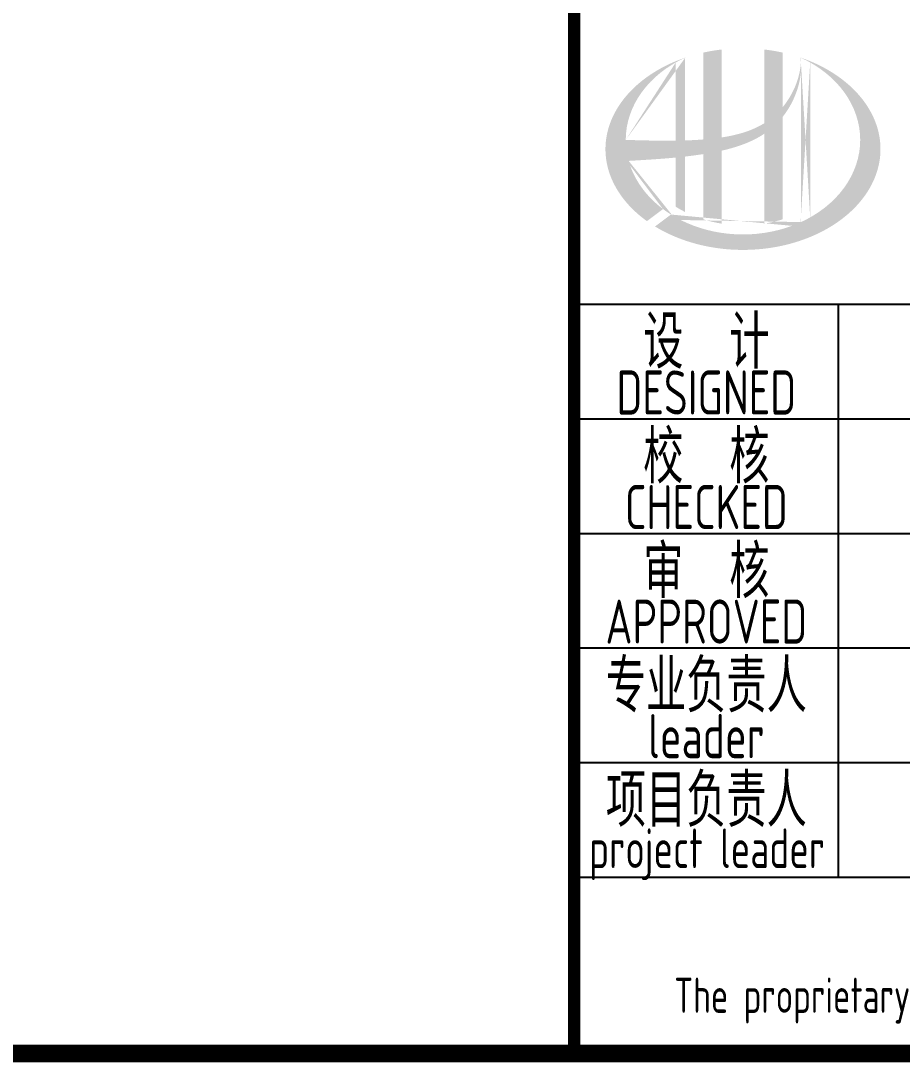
# Model space of a CAD drawing. Extents: x 6250600 to 6678662, y -692028 to -290561.
# Drawn here: x 6510527 to 6515526, y -419674 to -413765 of the extents above; entities that cross this region are included whole.
import ezdxf
from ezdxf.enums import TextEntityAlignment as Align

# ---------------------------------------------------------------- set-up
doc = ezdxf.new("R2010")
doc.units = 0
doc.header["$LTSCALE"] = 1000
doc.header["$MEASUREMENT"] = 0
doc.layers.get('0').update_dxf_attribs({"linetype": 'CONTINUOUS'})
doc.layers.add('PUB_TITLE', color=4, linetype='CONTINUOUS')
doc.styles.add('AHD', font='sceie.shx', dxfattribs={"width": 0.7, "bigfont": 'sceic.shx'})

msp = doc.modelspace()

# ---------------------------------------------------------------- hatches: boundary and pattern name
h = msp.add_hatch(color=256)
edge = h.paths.add_edge_path()
edge.add_spline(control_points=[(6514501.5, -414501.9), (6514507.6, -414500.5), (6514513.7, -414499.1), (6514562.8, -414487.2), (6514605.4, -414474.2), (6514680.4, -414443.1), (6514713.3, -414426.1), (6514744.1, -414405.5)], knot_values=[61.629012, 61.629012, 61.629012, 61.629012, 63.330431, 63.330431, 75.353634, 75.353634, 85.398649, 85.398649, 85.398649, 85.398649], degree=3, periodic=0)
edge.add_line((6514744.1, -414405.5), (6514744.1, -414915.8))
edge.add_spline(control_points=[(6514744.1, -414915.8), (6514761.3, -414913), (6514778.3, -414909.7), (6514813.1, -414901.6), (6514830.8, -414896.8), (6514848.1, -414891.3)], knot_values=[4.908456, 4.908456, 4.908456, 4.908456, 4.992821, 4.992821, 5.083034, 5.083034, 5.083034, 5.083034], degree=3, periodic=0)
edge.add_line((6514848.1, -414891.3), (6514848.1, -414309.9))
edge.add_spline(control_points=[(6514848.1, -414309.9), (6514856.8, -414299), (6514865, -414287.6), (6514891.1, -414248), (6514906.7, -414218), (6514936, -414145.2), (6514947.2, -414101.4), (6514951.9, -414056.1), (6514952, -414054.8), (6514952.1, -414053.5)], knot_values=[97.991744, 97.991744, 97.991744, 97.991744, 101.64219, 101.64219, 110.337975, 110.337975, 121.934322, 121.934322, 122.270691, 122.270691, 122.270691, 122.270691], degree=3, periodic=0)
edge.add_line((6514952.1, -414053.5), (6514952.1, -413983.1))
edge.add_spline(control_points=[(6514952.1, -413983.1), (6514952.1, -413990.8), (6514951.7, -413998.5), (6514951.1, -414006.1)], knot_values=[126.194075, 126.194075, 126.194075, 126.194075, 128.396762, 128.396762, 128.396762, 128.396762], degree=3, periodic=0)
edge.add_spline(control_points=[(6514951.1, -414006.1), (6514950.7, -414012.3), (6514950, -414018.6), (6514949.3, -414024.8)], knot_values=[124.417049, 124.417049, 124.417049, 124.417049, 126.194075, 126.194075, 126.194075, 126.194075], degree=3, periodic=0)
edge.add_spline(control_points=[(6514949.3, -414024.8), (6514948.1, -414033.9), (6514946.7, -414043), (6514944.9, -414052.1)], knot_values=[121.80529, 121.80529, 121.80529, 121.80529, 124.417049, 124.417049, 124.417049, 124.417049], degree=3, periodic=0)
edge.add_spline(control_points=[(6514944.9, -414052.1), (6514942.5, -414064.3), (6514939.5, -414076.4), (6514936.1, -414088.4)], knot_values=[118.31574, 118.31574, 118.31574, 118.31574, 121.80529, 121.80529, 121.80529, 121.80529], degree=3, periodic=0)
edge.add_spline(control_points=[(6514936.1, -414088.4), (6514932.6, -414100.5), (6514928.5, -414112.5), (6514924, -414124.4)], knot_values=[114.795988, 114.795988, 114.795988, 114.795988, 118.31574, 118.31574, 118.31574, 118.31574], degree=3, periodic=0)
edge.add_spline(control_points=[(6514924, -414124.4), (6514919.5, -414136.1), (6514914.5, -414147.6), (6514909.1, -414159)], knot_values=[111.329641, 111.329641, 111.329641, 111.329641, 114.795988, 114.795988, 114.795988, 114.795988], degree=3, periodic=0)
edge.add_spline(control_points=[(6514909.1, -414159), (6514903.5, -414170.5), (6514897.5, -414181.9), (6514891.1, -414192.9)], knot_values=[107.79529, 107.79529, 107.79529, 107.79529, 111.329641, 111.329641, 111.329641, 111.329641], degree=3, periodic=0)
edge.add_spline(control_points=[(6514891.1, -414192.9), (6514884.8, -414203.8), (6514878, -414214.3), (6514870.9, -414224.6)], knot_values=[104.343579, 104.343579, 104.343579, 104.343579, 107.79529, 107.79529, 107.79529, 107.79529], degree=3, periodic=0)
edge.add_spline(control_points=[(6514870.9, -414224.6), (6514863.7, -414235), (6514856.1, -414245), (6514848.1, -414254.7)], knot_values=[100.8507, 100.8507, 100.8507, 100.8507, 104.343579, 104.343579, 104.343579, 104.343579], degree=3, periodic=0)
edge.add_line((6514848.1, -414254.7), (6514848.1, -413945.4))
edge.add_spline(control_points=[(6514848.1, -413945.4), (6514814.1, -413937.9), (6514779.3, -413932), (6514744.1, -413927.9)], knot_values=[4.423999, 4.423999, 4.423999, 4.423999, 4.558741, 4.558741, 4.558741, 4.558741], degree=3, periodic=0)
edge.add_line((6514744.1, -413927.9), (6514744.1, -414346.1))
edge.add_spline(control_points=[(6514744.1, -414346.1), (6514672.2, -414390.6), (6514588, -414413.8), (6514501.5, -414426.8)], knot_values=[63.246215, 63.246215, 63.246215, 63.246215, 87.689124, 87.689124, 87.689124, 87.689124], degree=3, periodic=0)
edge.add_line((6514501.5, -414426.8), (6514501.5, -413927.9))
edge.add_spline(control_points=[(6514501.5, -413927.9), (6514466.3, -413932), (6514431.5, -413937.9), (6514397.5, -413945.4)], knot_values=[4.866038, 4.866038, 4.866038, 4.866038, 5.000777, 5.000777, 5.000777, 5.000777], degree=3, periodic=0)
edge.add_line((6514397.5, -413945.4), (6514397.5, -414438.3))
edge.add_spline(control_points=[(6514397.5, -414438.3), (6514395.8, -414438.4), (6514360.9, -414441), (6514326.2, -414442.8), (6514293.5, -414443.8)], knot_values=[43.657356, 43.657356, 43.657356, 43.657356, 44.134253, 53.497092, 53.497092, 53.497092, 53.497092], degree=3, periodic=0)
edge.add_line((6514293.5, -414443.8), (6514293.5, -413974.7))
edge.add_spline(control_points=[(6514293.5, -413974.7), (6514276.4, -413980.5), (6514259.7, -413986.8), (6514243.3, -413993.6)], knot_values=[5.14157, 5.14157, 5.14157, 5.14157, 5.212921, 5.212921, 5.212921, 5.212921], degree=3, periodic=0)
edge.add_spline(control_points=[(6514243.3, -413993.6), (6514236.4, -413996.4), (6514229.5, -413999.3), (6514197.3, -414013.5), (6514172.8, -414025.7), (6514149.3, -414038.9)], knot_values=[5.212921, 5.212921, 5.212921, 5.212921, 5.24296, 5.24296, 5.355623, 5.355623, 5.355623, 5.355623], degree=3, periodic=0)
edge.add_spline(control_points=[(6514149.3, -414038.9), (6514134.4, -414047.3), (6514120, -414056.1), (6514106, -414065.2)], knot_values=[5.355623, 5.355623, 5.355623, 5.355623, 5.426974, 5.426974, 5.426974, 5.426974], degree=3, periodic=0)
edge.add_spline(control_points=[(6514106, -414065.2), (6514098.6, -414070), (6514091.3, -414074.9), (6514077.8, -414084.4), (6514071.5, -414088.9), (6514065.4, -414093.5)], knot_values=[5.426974, 5.426974, 5.426974, 5.426974, 5.464765, 5.464765, 5.498325, 5.498325, 5.498325, 5.498325], degree=3, periodic=0)
edge.add_spline(control_points=[(6514065.4, -414093.5), (6514039.3, -414113.1), (6514015.3, -414134), (6513993.4, -414155.9)], knot_values=[5.498325, 5.498325, 5.498325, 5.498325, 5.641027, 5.641027, 5.641027, 5.641027], degree=3, periodic=0)
edge.add_spline(control_points=[(6513993.4, -414155.9), (6513986.4, -414162.9), (6513979.6, -414170), (6513959.2, -414192.6), (6513946.3, -414208.4), (6513934.5, -414224.6)], knot_values=[5.641027, 5.641027, 5.641027, 5.641027, 5.686569, 5.686569, 5.783729, 5.783729, 5.783729, 5.783729], degree=3, periodic=0)
edge.add_spline(control_points=[(6513934.5, -414224.6), (6513919.4, -414245.4), (6513906.1, -414266.8), (6513893, -414291.8), (6513891.3, -414295), (6513889.8, -414298.1)], knot_values=[5.783729, 5.783729, 5.783729, 5.783729, 5.908374, 5.908374, 5.92643, 5.92643, 5.92643, 5.92643], degree=3, periodic=0)
edge.add_spline(control_points=[(6513889.8, -414298.1), (6513877.3, -414323.2), (6513867.3, -414348.9), (6513859.7, -414374.8)], knot_values=[5.92643, 5.92643, 5.92643, 5.92643, 6.069132, 6.069132, 6.069132, 6.069132], degree=3, periodic=0)
edge.add_spline(control_points=[(6513859.7, -414374.8), (6513856.5, -414385.9), (6513853.8, -414397.1), (6513848.4, -414423.3), (6513846.1, -414438.3), (6513844.7, -414453.4)], knot_values=[6.069132, 6.069132, 6.069132, 6.069132, 6.130179, 6.130179, 6.211834, 6.211834, 6.211834, 6.211834], degree=3, periodic=0)
edge.add_spline(control_points=[(6513844.7, -414453.4), (6513843.4, -414466.5), (6513842.8, -414479.7), (6513842.8, -414492.9)], knot_values=[6.211834, 6.211834, 6.211834, 6.211834, 6.283185, 6.283185, 6.283185, 6.283185], degree=3, periodic=0)
edge.add_spline(control_points=[(6513842.8, -414492.9), (6513842.8, -414502.2), (6513843.1, -414511.6), (6513843.8, -414520.9)], knot_values=[6.283185, 6.283185, 6.283185, 6.283185, 6.333655, 6.333655, 6.333655, 6.333655], degree=3, periodic=0)
edge.add_spline(control_points=[(6513843.8, -414520.9), (6513845, -414539.5), (6513847.5, -414558.2), (6513851.3, -414576.7)], knot_values=[6.333655, 6.333655, 6.333655, 6.333655, 6.434594, 6.434594, 6.434594, 6.434594], degree=3, periodic=0)
edge.add_spline(control_points=[(6513851.3, -414576.7), (6513851.5, -414577.9), (6513851.8, -414579.1), (6513855.7, -414597.6), (6513860.5, -414614.8), (6513866.3, -414631.8)], knot_values=[6.434594, 6.434594, 6.434594, 6.434594, 6.441278, 6.441278, 6.535532, 6.535532, 6.535532, 6.535532], degree=3, periodic=0)
edge.add_spline(control_points=[(6513866.3, -414631.8), (6513872.6, -414650), (6513880.1, -414668.1), (6513888.9, -414685.9)], knot_values=[6.535532, 6.535532, 6.535532, 6.535532, 6.636471, 6.636471, 6.636471, 6.636471], degree=3, periodic=0)
edge.add_spline(control_points=[(6513888.9, -414685.9), (6513891.1, -414690.3), (6513893.3, -414694.8), (6513902.7, -414712.5), (6513910.4, -414725.5), (6513918.8, -414738.3)], knot_values=[6.636471, 6.636471, 6.636471, 6.636471, 6.661894, 6.661894, 6.73741, 6.73741, 6.73741, 6.73741], degree=3, periodic=0)
edge.add_spline(control_points=[(6513918.8, -414738.3), (6513929.9, -414755.5), (6513942.3, -414772.3), (6513955.8, -414788.7)], knot_values=[6.73741, 6.73741, 6.73741, 6.73741, 6.838349, 6.838349, 6.838349, 6.838349], degree=3, periodic=0)
edge.add_spline(control_points=[(6513955.8, -414788.7), (6513961.8, -414795.8), (6513967.9, -414802.9), (6513982.4, -414818.9), (6513991, -414827.7), (6513999.8, -414836.3)], knot_values=[6.838349, 6.838349, 6.838349, 6.838349, 6.88251, 6.88251, 6.939288, 6.939288, 6.939288, 6.939288], degree=3, periodic=0)
edge.add_spline(control_points=[(6513999.8, -414836.3), (6514015.6, -414851.7), (6514032.5, -414866.5), (6514050.4, -414880.7)], knot_values=[6.939288, 6.939288, 6.939288, 6.939288, 7.040227, 7.040227, 7.040227, 7.040227], degree=3, periodic=0)
edge.add_spline(control_points=[(6514050.4, -414880.7), (6514059.3, -414887.8), (6514068.5, -414894.8), (6514078, -414901.6)], knot_values=[7.040227, 7.040227, 7.040227, 7.040227, 7.090696, 7.090696, 7.090696, 7.090696], degree=3, periodic=0)
edge.add_line((6514078, -414901.6), (6514169.1, -414833.2))
edge.add_ellipse((6514622.8, -414440.9), major_axis=(665, 0), ratio=0.806676, start_angle=192.81901, end_angle=226.98533, ccw=False)
edge.add_spline(control_points=[(6513974.4, -414559.9), (6513998.4, -414558.5), (6514022.5, -414557), (6514111.2, -414551.5), (6514176, -414547.2), (6514241.5, -414540.8)], knot_values=[11.398263, 11.398263, 11.398263, 11.398263, 18.40729, 18.40729, 37.18094, 37.18094, 37.18094, 37.18094], degree=3, periodic=0)
edge.add_line((6514241.5, -414540.8), (6514241.5, -414819.9))
edge.add_spline(control_points=[(6514241.5, -414819.9), (6514245, -414822.1), (6514248.6, -414824.4), (6514265.6, -414834.5), (6514279.3, -414842.1), (6514293.5, -414849.3)], knot_values=[4.049945, 4.049945, 4.049945, 4.049945, 4.072021, 4.072021, 4.153257, 4.153257, 4.153257, 4.153257], degree=3, periodic=0)
edge.add_line((6514293.5, -414849.3), (6514293.5, -414535.4))
edge.add_spline(control_points=[(6514293.5, -414535.4), (6514325.7, -414531.7), (6514358, -414527.5), (6514392.9, -414522.1), (6514395.2, -414521.8), (6514397.5, -414521.4)], knot_values=[42.135009, 42.135009, 42.135009, 42.135009, 51.307228, 51.307228, 51.948574, 51.948574, 51.948574, 51.948574], degree=3, periodic=0)
edge.add_line((6514397.5, -414521.4), (6514397.5, -414891.3))
edge.add_spline(control_points=[(6514397.5, -414891.3), (6514431.1, -414901.9), (6514466, -414910.1), (6514501.5, -414915.8)], knot_values=[4.34174, 4.34174, 4.34174, 4.34174, 4.516316, 4.516316, 4.516316, 4.516316], degree=3, periodic=0)
edge.add_line((6514501.5, -414915.8), (6514501.5, -414501.9))
edge = h.paths.add_edge_path(flags=16)
edge.add_ellipse((6514622.8, -414440.9), major_axis=(665, 0), ratio=0.806676, start_angle=124.98746, end_angle=179.99898, ccw=False)
edge.add_line((6514241.5, -414001.4), (6514241.5, -414445))
edge.add_spline(control_points=[(6514241.5, -414445), (6514146.1, -414446.3), (6514052.2, -414443.3), (6513957.8, -414440.9)], knot_values=[11.27373, 11.27373, 11.27373, 11.27373, 38.687513, 38.687513, 38.687513, 38.687513], degree=3, periodic=0)
edge = h.paths.add_edge_path()
edge.add_spline(control_points=[(6514124, -414932), (6514155, -414951), (6514188.2, -414968.3), (6514272.8, -415005.5), (6514326.1, -415023.4), (6514436.8, -415050), (6514494.3, -415058.7), (6514610.4, -415066.4), (6514669.1, -415065.5), (6514784.6, -415054), (6514841.5, -415043.5), (6514950.5, -415013.5), (6515002.7, -414993.9), (6515099.6, -414947.1), (6515144.3, -414919.7), (6515224.3, -414858.8), (6515259.5, -414825.2), (6515318.8, -414753.7), (6515342.9, -414715.8), (6515379.3, -414637.7), (6515391.6, -414597.5), (6515404.2, -414516.3), (6515404.4, -414475.3), (6515393, -414393.8), (6515381.2, -414353.3), (6515345.6, -414274.6), (6515321.8, -414236.4), (6515262.9, -414164.2), (6515227.9, -414130.3), (6515148.1, -414068.6), (6515103.3, -414040.9), (6515022.2, -414001.1), (6514987.8, -413986.9), (6514952.1, -413974.7)], knot_values=[0.886421, 0.886421, 0.886421, 0.886421, 1.040557, 1.040557, 1.261172, 1.261172, 1.481788, 1.481788, 1.702404, 1.702404, 1.92302, 1.92302, 2.143636, 2.143636, 2.364252, 2.364252, 2.584868, 2.584868, 2.805484, 2.805484, 3.026099, 3.026099, 3.246715, 3.246715, 3.46852, 3.46852, 3.690325, 3.690325, 3.91213, 3.91213, 4.133935, 4.133935, 4.283209, 4.283209, 4.283209, 4.283209], degree=3, periodic=0)
edge.add_line((6514952.1, -413974.7), (6514952.1, -413974.8))
edge.add_spline(control_points=[(6514952.1, -413974.8), (6514952.2, -413977.6), (6514952.2, -413980.4), (6514952.1, -413983.1)], knot_values=[128.396762, 128.396762, 128.396762, 128.396762, 129.192193, 129.192193, 129.192193, 129.192193], degree=3, periodic=0)
edge.add_line((6514952.1, -413983.1), (6514952.1, -414907))
edge.add_ellipse((6514622.8, -414440.9), major_axis=(665, 0), ratio=0.806676, start_angle=232.10542, end_angle=299.68334, ccw=False)
edge.add_line((6514214.3, -414864.3), (6514124, -414932))
edge = h.paths.add_edge_path(flags=16)
edge.add_ellipse((6514622.8, -414440.9), major_axis=(665, 0), ratio=0.806676, start_angle=304.98746, end_angle=415.01211, ccw=False)
edge.add_line((6515004.1, -414880.4), (6515004.1, -414001.4))
h = msp.add_hatch(color=256)
edge = h.paths.add_edge_path()
edge.add_spline(control_points=[(6514501.5, -414501.9), (6514507.6, -414500.5), (6514513.7, -414499.1), (6514562.8, -414487.2), (6514605.4, -414474.2), (6514680.4, -414443.1), (6514713.3, -414426.1), (6514744.1, -414405.5)], knot_values=[61.629012, 61.629012, 61.629012, 61.629012, 63.330431, 63.330431, 75.353634, 75.353634, 85.398649, 85.398649, 85.398649, 85.398649], degree=3, periodic=0)
edge.add_line((6514744.1, -414405.5), (6514744.1, -414915.8))
edge.add_spline(control_points=[(6514744.1, -414915.8), (6514761.3, -414913), (6514778.3, -414909.7), (6514813.1, -414901.6), (6514830.8, -414896.8), (6514848.1, -414891.3)], knot_values=[4.908456, 4.908456, 4.908456, 4.908456, 4.992821, 4.992821, 5.083034, 5.083034, 5.083034, 5.083034], degree=3, periodic=0)
edge.add_line((6514848.1, -414891.3), (6514848.1, -414309.9))
edge.add_spline(control_points=[(6514848.1, -414309.9), (6514856.8, -414299), (6514865, -414287.6), (6514891.1, -414248), (6514906.7, -414218), (6514936, -414145.2), (6514947.2, -414101.4), (6514951.9, -414056.1), (6514952, -414054.8), (6514952.1, -414053.5)], knot_values=[97.991744, 97.991744, 97.991744, 97.991744, 101.64219, 101.64219, 110.337975, 110.337975, 121.934322, 121.934322, 122.270691, 122.270691, 122.270691, 122.270691], degree=3, periodic=0)
edge.add_line((6514952.1, -414053.5), (6514952.1, -413983.1))
edge.add_spline(control_points=[(6514952.1, -413983.1), (6514952.1, -413990.8), (6514951.7, -413998.5), (6514951.1, -414006.1)], knot_values=[126.194075, 126.194075, 126.194075, 126.194075, 128.396762, 128.396762, 128.396762, 128.396762], degree=3, periodic=0)
edge.add_spline(control_points=[(6514951.1, -414006.1), (6514950.7, -414012.3), (6514950, -414018.6), (6514949.3, -414024.8)], knot_values=[124.417049, 124.417049, 124.417049, 124.417049, 126.194075, 126.194075, 126.194075, 126.194075], degree=3, periodic=0)
edge.add_spline(control_points=[(6514949.3, -414024.8), (6514948.1, -414033.9), (6514946.7, -414043), (6514944.9, -414052.1)], knot_values=[121.80529, 121.80529, 121.80529, 121.80529, 124.417049, 124.417049, 124.417049, 124.417049], degree=3, periodic=0)
edge.add_spline(control_points=[(6514944.9, -414052.1), (6514942.5, -414064.3), (6514939.5, -414076.4), (6514936.1, -414088.4)], knot_values=[118.31574, 118.31574, 118.31574, 118.31574, 121.80529, 121.80529, 121.80529, 121.80529], degree=3, periodic=0)
edge.add_spline(control_points=[(6514936.1, -414088.4), (6514932.6, -414100.5), (6514928.5, -414112.5), (6514924, -414124.4)], knot_values=[114.795988, 114.795988, 114.795988, 114.795988, 118.31574, 118.31574, 118.31574, 118.31574], degree=3, periodic=0)
edge.add_spline(control_points=[(6514924, -414124.4), (6514919.5, -414136.1), (6514914.5, -414147.6), (6514909.1, -414159)], knot_values=[111.329641, 111.329641, 111.329641, 111.329641, 114.795988, 114.795988, 114.795988, 114.795988], degree=3, periodic=0)
edge.add_spline(control_points=[(6514909.1, -414159), (6514903.5, -414170.5), (6514897.5, -414181.9), (6514891.1, -414192.9)], knot_values=[107.79529, 107.79529, 107.79529, 107.79529, 111.329641, 111.329641, 111.329641, 111.329641], degree=3, periodic=0)
edge.add_spline(control_points=[(6514891.1, -414192.9), (6514884.8, -414203.8), (6514878, -414214.3), (6514870.9, -414224.6)], knot_values=[104.343579, 104.343579, 104.343579, 104.343579, 107.79529, 107.79529, 107.79529, 107.79529], degree=3, periodic=0)
edge.add_spline(control_points=[(6514870.9, -414224.6), (6514863.7, -414235), (6514856.1, -414245), (6514848.1, -414254.7)], knot_values=[100.8507, 100.8507, 100.8507, 100.8507, 104.343579, 104.343579, 104.343579, 104.343579], degree=3, periodic=0)
edge.add_line((6514848.1, -414254.7), (6514848.1, -413945.4))
edge.add_spline(control_points=[(6514848.1, -413945.4), (6514814.1, -413937.9), (6514779.3, -413932), (6514744.1, -413927.9)], knot_values=[4.423999, 4.423999, 4.423999, 4.423999, 4.558741, 4.558741, 4.558741, 4.558741], degree=3, periodic=0)
edge.add_line((6514744.1, -413927.9), (6514744.1, -414346.1))
edge.add_spline(control_points=[(6514744.1, -414346.1), (6514672.2, -414390.6), (6514588, -414413.8), (6514501.5, -414426.8)], knot_values=[63.246215, 63.246215, 63.246215, 63.246215, 87.689124, 87.689124, 87.689124, 87.689124], degree=3, periodic=0)
edge.add_line((6514501.5, -414426.8), (6514501.5, -413927.9))
edge.add_spline(control_points=[(6514501.5, -413927.9), (6514466.3, -413932), (6514431.5, -413937.9), (6514397.5, -413945.4)], knot_values=[4.866038, 4.866038, 4.866038, 4.866038, 5.000777, 5.000777, 5.000777, 5.000777], degree=3, periodic=0)
edge.add_line((6514397.5, -413945.4), (6514397.5, -414438.3))
edge.add_spline(control_points=[(6514397.5, -414438.3), (6514395.8, -414438.4), (6514360.9, -414441), (6514326.2, -414442.8), (6514293.5, -414443.8)], knot_values=[43.657356, 43.657356, 43.657356, 43.657356, 44.134253, 53.497092, 53.497092, 53.497092, 53.497092], degree=3, periodic=0)
edge.add_line((6514293.5, -414443.8), (6514293.5, -413974.7))
edge.add_spline(control_points=[(6514293.5, -413974.7), (6514276.4, -413980.5), (6514259.7, -413986.8), (6514243.3, -413993.6)], knot_values=[5.14157, 5.14157, 5.14157, 5.14157, 5.212921, 5.212921, 5.212921, 5.212921], degree=3, periodic=0)
edge.add_spline(control_points=[(6514243.3, -413993.6), (6514236.4, -413996.4), (6514229.5, -413999.3), (6514197.3, -414013.5), (6514172.8, -414025.7), (6514149.3, -414038.9)], knot_values=[5.212921, 5.212921, 5.212921, 5.212921, 5.24296, 5.24296, 5.355623, 5.355623, 5.355623, 5.355623], degree=3, periodic=0)
edge.add_spline(control_points=[(6514149.3, -414038.9), (6514134.4, -414047.3), (6514120, -414056.1), (6514106, -414065.2)], knot_values=[5.355623, 5.355623, 5.355623, 5.355623, 5.426974, 5.426974, 5.426974, 5.426974], degree=3, periodic=0)
edge.add_spline(control_points=[(6514106, -414065.2), (6514098.6, -414070), (6514091.3, -414074.9), (6514077.8, -414084.4), (6514071.5, -414088.9), (6514065.4, -414093.5)], knot_values=[5.426974, 5.426974, 5.426974, 5.426974, 5.464765, 5.464765, 5.498325, 5.498325, 5.498325, 5.498325], degree=3, periodic=0)
edge.add_spline(control_points=[(6514065.4, -414093.5), (6514039.3, -414113.1), (6514015.3, -414134), (6513993.4, -414155.9)], knot_values=[5.498325, 5.498325, 5.498325, 5.498325, 5.641027, 5.641027, 5.641027, 5.641027], degree=3, periodic=0)
edge.add_spline(control_points=[(6513993.4, -414155.9), (6513986.4, -414162.9), (6513979.6, -414170), (6513959.2, -414192.6), (6513946.3, -414208.4), (6513934.5, -414224.6)], knot_values=[5.641027, 5.641027, 5.641027, 5.641027, 5.686569, 5.686569, 5.783729, 5.783729, 5.783729, 5.783729], degree=3, periodic=0)
edge.add_spline(control_points=[(6513934.5, -414224.6), (6513919.4, -414245.4), (6513906.1, -414266.8), (6513893, -414291.8), (6513891.3, -414295), (6513889.8, -414298.1)], knot_values=[5.783729, 5.783729, 5.783729, 5.783729, 5.908374, 5.908374, 5.92643, 5.92643, 5.92643, 5.92643], degree=3, periodic=0)
edge.add_spline(control_points=[(6513889.8, -414298.1), (6513877.3, -414323.2), (6513867.3, -414348.9), (6513859.7, -414374.8)], knot_values=[5.92643, 5.92643, 5.92643, 5.92643, 6.069132, 6.069132, 6.069132, 6.069132], degree=3, periodic=0)
edge.add_spline(control_points=[(6513859.7, -414374.8), (6513856.5, -414385.9), (6513853.8, -414397.1), (6513848.4, -414423.3), (6513846.1, -414438.3), (6513844.7, -414453.4)], knot_values=[6.069132, 6.069132, 6.069132, 6.069132, 6.130179, 6.130179, 6.211834, 6.211834, 6.211834, 6.211834], degree=3, periodic=0)
edge.add_spline(control_points=[(6513844.7, -414453.4), (6513843.4, -414466.5), (6513842.8, -414479.7), (6513842.8, -414492.9)], knot_values=[6.211834, 6.211834, 6.211834, 6.211834, 6.283185, 6.283185, 6.283185, 6.283185], degree=3, periodic=0)
edge.add_spline(control_points=[(6513842.8, -414492.9), (6513842.8, -414502.2), (6513843.1, -414511.6), (6513843.8, -414520.9)], knot_values=[6.283185, 6.283185, 6.283185, 6.283185, 6.333655, 6.333655, 6.333655, 6.333655], degree=3, periodic=0)
edge.add_spline(control_points=[(6513843.8, -414520.9), (6513845, -414539.5), (6513847.5, -414558.2), (6513851.3, -414576.7)], knot_values=[6.333655, 6.333655, 6.333655, 6.333655, 6.434594, 6.434594, 6.434594, 6.434594], degree=3, periodic=0)
edge.add_spline(control_points=[(6513851.3, -414576.7), (6513851.5, -414577.9), (6513851.8, -414579.1), (6513855.7, -414597.6), (6513860.5, -414614.8), (6513866.3, -414631.8)], knot_values=[6.434594, 6.434594, 6.434594, 6.434594, 6.441278, 6.441278, 6.535532, 6.535532, 6.535532, 6.535532], degree=3, periodic=0)
edge.add_spline(control_points=[(6513866.3, -414631.8), (6513872.6, -414650), (6513880.1, -414668.1), (6513888.9, -414685.9)], knot_values=[6.535532, 6.535532, 6.535532, 6.535532, 6.636471, 6.636471, 6.636471, 6.636471], degree=3, periodic=0)
edge.add_spline(control_points=[(6513888.9, -414685.9), (6513891.1, -414690.3), (6513893.3, -414694.8), (6513902.7, -414712.5), (6513910.4, -414725.5), (6513918.8, -414738.3)], knot_values=[6.636471, 6.636471, 6.636471, 6.636471, 6.661894, 6.661894, 6.73741, 6.73741, 6.73741, 6.73741], degree=3, periodic=0)
edge.add_spline(control_points=[(6513918.8, -414738.3), (6513929.9, -414755.5), (6513942.3, -414772.3), (6513955.8, -414788.7)], knot_values=[6.73741, 6.73741, 6.73741, 6.73741, 6.838349, 6.838349, 6.838349, 6.838349], degree=3, periodic=0)
edge.add_spline(control_points=[(6513955.8, -414788.7), (6513961.8, -414795.8), (6513967.9, -414802.9), (6513982.4, -414818.9), (6513991, -414827.7), (6513999.8, -414836.3)], knot_values=[6.838349, 6.838349, 6.838349, 6.838349, 6.88251, 6.88251, 6.939288, 6.939288, 6.939288, 6.939288], degree=3, periodic=0)
edge.add_spline(control_points=[(6513999.8, -414836.3), (6514015.6, -414851.7), (6514032.5, -414866.5), (6514050.4, -414880.7)], knot_values=[6.939288, 6.939288, 6.939288, 6.939288, 7.040227, 7.040227, 7.040227, 7.040227], degree=3, periodic=0)
edge.add_spline(control_points=[(6514050.4, -414880.7), (6514059.3, -414887.8), (6514068.5, -414894.8), (6514078, -414901.6)], knot_values=[7.040227, 7.040227, 7.040227, 7.040227, 7.090696, 7.090696, 7.090696, 7.090696], degree=3, periodic=0)
edge.add_line((6514078, -414901.6), (6514169.1, -414833.2))
edge.add_ellipse((6514622.8, -414440.9), major_axis=(665, 0), ratio=0.806676, start_angle=192.81901, end_angle=226.98533, ccw=False)
edge.add_spline(control_points=[(6513974.4, -414559.9), (6513998.4, -414558.5), (6514022.5, -414557), (6514111.2, -414551.5), (6514176, -414547.2), (6514241.5, -414540.8)], knot_values=[11.398263, 11.398263, 11.398263, 11.398263, 18.40729, 18.40729, 37.18094, 37.18094, 37.18094, 37.18094], degree=3, periodic=0)
edge.add_line((6514241.5, -414540.8), (6514241.5, -414819.9))
edge.add_spline(control_points=[(6514241.5, -414819.9), (6514245, -414822.1), (6514248.6, -414824.4), (6514265.6, -414834.5), (6514279.3, -414842.1), (6514293.5, -414849.3)], knot_values=[4.049945, 4.049945, 4.049945, 4.049945, 4.072021, 4.072021, 4.153257, 4.153257, 4.153257, 4.153257], degree=3, periodic=0)
edge.add_line((6514293.5, -414849.3), (6514293.5, -414535.4))
edge.add_spline(control_points=[(6514293.5, -414535.4), (6514325.7, -414531.7), (6514358, -414527.5), (6514392.9, -414522.1), (6514395.2, -414521.8), (6514397.5, -414521.4)], knot_values=[42.135009, 42.135009, 42.135009, 42.135009, 51.307228, 51.307228, 51.948574, 51.948574, 51.948574, 51.948574], degree=3, periodic=0)
edge.add_line((6514397.5, -414521.4), (6514397.5, -414891.3))
edge.add_spline(control_points=[(6514397.5, -414891.3), (6514431.1, -414901.9), (6514466, -414910.1), (6514501.5, -414915.8)], knot_values=[4.34174, 4.34174, 4.34174, 4.34174, 4.516316, 4.516316, 4.516316, 4.516316], degree=3, periodic=0)
edge.add_line((6514501.5, -414915.8), (6514501.5, -414501.9))
edge = h.paths.add_edge_path(flags=16)
edge.add_ellipse((6514622.8, -414440.9), major_axis=(665, 0), ratio=0.806676, start_angle=124.98746, end_angle=179.99898, ccw=False)
edge.add_line((6514241.5, -414001.4), (6514241.5, -414445))
edge.add_spline(control_points=[(6514241.5, -414445), (6514146.1, -414446.3), (6514052.2, -414443.3), (6513957.8, -414440.9)], knot_values=[11.27373, 11.27373, 11.27373, 11.27373, 38.687513, 38.687513, 38.687513, 38.687513], degree=3, periodic=0)
edge = h.paths.add_edge_path()
edge.add_spline(control_points=[(6514124, -414932), (6514155, -414951), (6514188.2, -414968.3), (6514272.8, -415005.5), (6514326.1, -415023.4), (6514436.8, -415050), (6514494.3, -415058.7), (6514610.4, -415066.4), (6514669.1, -415065.5), (6514784.6, -415054), (6514841.5, -415043.5), (6514950.5, -415013.5), (6515002.7, -414993.9), (6515099.6, -414947.1), (6515144.3, -414919.7), (6515224.3, -414858.8), (6515259.5, -414825.2), (6515318.8, -414753.7), (6515342.9, -414715.8), (6515379.3, -414637.7), (6515391.6, -414597.5), (6515404.2, -414516.3), (6515404.4, -414475.3), (6515393, -414393.8), (6515381.2, -414353.3), (6515345.6, -414274.6), (6515321.8, -414236.4), (6515262.9, -414164.2), (6515227.9, -414130.3), (6515148.1, -414068.6), (6515103.3, -414040.9), (6515022.2, -414001.1), (6514987.8, -413986.9), (6514952.1, -413974.7)], knot_values=[0.886421, 0.886421, 0.886421, 0.886421, 1.040557, 1.040557, 1.261172, 1.261172, 1.481788, 1.481788, 1.702404, 1.702404, 1.92302, 1.92302, 2.143636, 2.143636, 2.364252, 2.364252, 2.584868, 2.584868, 2.805484, 2.805484, 3.026099, 3.026099, 3.246715, 3.246715, 3.46852, 3.46852, 3.690325, 3.690325, 3.91213, 3.91213, 4.133935, 4.133935, 4.283209, 4.283209, 4.283209, 4.283209], degree=3, periodic=0)
edge.add_line((6514952.1, -413974.7), (6514952.1, -413974.8))
edge.add_spline(control_points=[(6514952.1, -413974.8), (6514952.2, -413977.6), (6514952.2, -413980.4), (6514952.1, -413983.1)], knot_values=[128.396762, 128.396762, 128.396762, 128.396762, 129.192193, 129.192193, 129.192193, 129.192193], degree=3, periodic=0)
edge.add_line((6514952.1, -413983.1), (6514952.1, -414907))
edge.add_ellipse((6514622.8, -414440.9), major_axis=(665, 0), ratio=0.806676, start_angle=232.10542, end_angle=299.68334, ccw=False)
edge.add_line((6514214.3, -414864.3), (6514124, -414932))
edge = h.paths.add_edge_path(flags=16)
edge.add_ellipse((6514622.8, -414440.9), major_axis=(665, 0), ratio=0.806676, start_angle=304.98746, end_angle=415.01211, ccw=False)
edge.add_line((6515004.1, -414880.4), (6515004.1, -414001.4))

# ---------------------------------------------------------------- linework, layer by layer
for p, q in [((6513665, -415373.5), (6531665, -415373.5)), ((6515165, -418623.5), (6515165, -415373.5)), ((6513665, -416023.5), (6519165, -416023.5)), ((6513665, -416673.5), (6519165, -416673.5)), ((6513665, -417323.5), (6519165, -417323.5)), ((6513665, -417973.5), (6531665, -417973.5)), ((6513665, -418623.5), (6531665, -418623.5)), ((6513665, -419623.5), (6531665, -419623.5))]:
    msp.add_line(p, q)
msp.add_lwpolyline([(6531665, -413623.5, 70, 70, 0), (6513665, -413623.5, 70, 70, 0), (6513665, -419623.5, 0, 0, 0)], format="xyseb")
at = {"const_width": 70}
msp.add_lwpolyline([(6513665, -413623.5), (6513665, -419623.5)], dxfattribs=at)
at = {"layer": 'PUB_TITLE', "color": 4, "const_width": 100}
msp.add_lwpolyline([(6475765, -419623.5), (6531665, -419623.5), (6531665, -379623.5), (6475765, -379623.5)], close=True, dxfattribs=at)

# ---------------------------------------------------------------- texts
at = {"style": 'AHD', "width": 0.8}
for s, height, p in [('设  计', 300, (6514415, -415573.5)), ('设  计', 300, (6514415, -415573.5)), ('DESIGNED', 250, (6514415, -415873.5)), ('DESIGNED', 250, (6514415, -415873.5)), ('校  核', 300, (6514415, -416223.5)), ('校  核', 300, (6514415, -416223.5)), ('CHECKED', 250, (6514415, -416523.5)), ('CHECKED', 250, (6514415, -416523.5)), ('审  核', 300, (6514415, -416873.5)), ('审  核', 300, (6514415, -416873.5)), ('APPROVED', 250, (6514415, -417173.5)), ('APPROVED', 250, (6514415, -417173.5)), ('专业负责人', 300, (6514415, -417523.5)), ('leader', 250, (6514415, -417823.5)), ('项目负责人', 300, (6514415, -418173.5)), ('project leader', 225, (6514419, -418493.5)), ('The proprietary right of this document belongs to Anhui Huadong Chemical And Medical Engineering  Co.,Ltd.  and any replication or transfer to the 3rd. side is forbidden without its permission. ', 200, (6522665, -419323.5)), ('The proprietary right of this document belongs to Anhui Huadong Chemical And Medical Engineering  Co.,Ltd.  and any replication or transfer to the 3rd. side is forbidden without its permission. ', 200, (6522665, -419323.5))]:
    msp.add_text(s, height=height, dxfattribs=at).set_placement(p, align=Align.MIDDLE)

doc.saveas('drawing.dxf')
